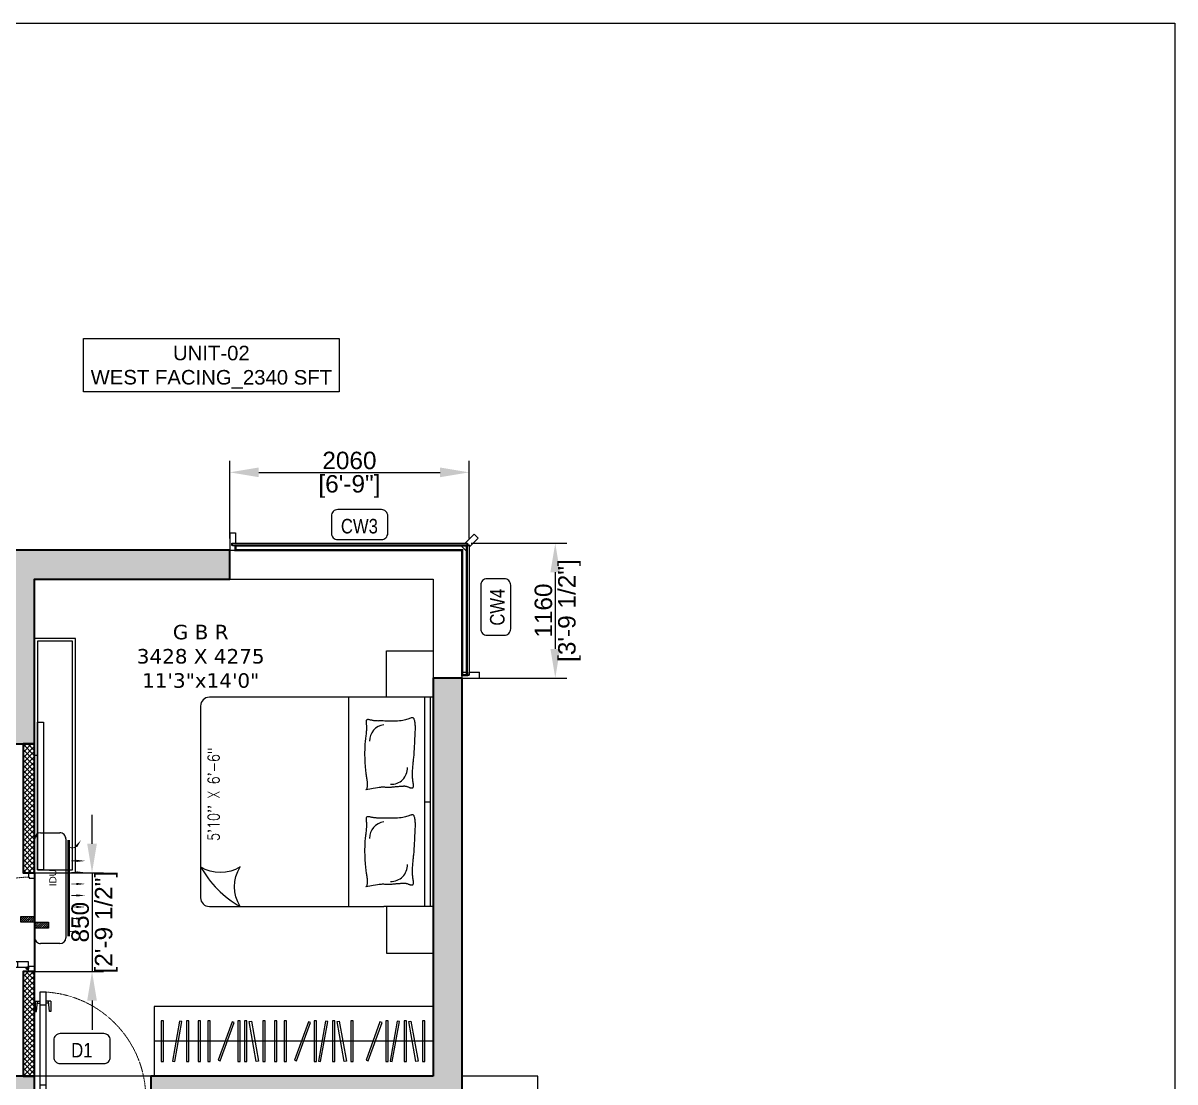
# Model space of a CAD drawing. Header units: millimetres. Extents: x 91566 to 131129, y 141753 to 207061.
# Drawn here: x 121221 to 131129, y 197951 to 207061 of the extents above; entities that cross this region are included whole.
import ezdxf
from ezdxf.enums import TextEntityAlignment as Align

# ---------------------------------------------------------------- set-up
doc = ezdxf.new("R2010")
doc.units = ezdxf.units.MM
doc.linetypes.add('3.5BHK EAST-UN-5$0$DASHED', pattern=[0.75, 0.5, -0.25])
doc.linetypes.add('3BHK  WEST_UN-2$0$DASHED', pattern=[0.75, 0.5, -0.25])
for name, color, linetype in [('A-Dimensions', 4, 'Continuous'), ('A-Door', 11, 'Continuous'), ('A-Door Line', 8, 'Continuous'), ('A-Elevation 10', 8, 'Continuous'), ('A-Furniture', 8, 'Continuous'), ('A-Hatch', 252, 'Continuous'), ('A-Room Boundary', 44, 'Continuous'), ('A-Text Main', 44, 'Continuous'), ('A-Window', 4, 'Continuous')]:
    doc.layers.add(name, color=color, linetype=linetype)
doc.layers.add('A-Wall', color=240, linetype='Continuous', lineweight=35)
doc.styles.add('2024-08-29_TOWER-A$0$simplex-0.8', font='simplex.shx', dxfattribs={"width": 0.8})
doc.styles.add('3BHK  WEST_UN-2$0$2024-08-30_TOWER-C$0$simplex-0.8', font='simplex.shx', dxfattribs={"width": 0.8})
doc.styles.add('3BHK  WEST_UN-2$0$AMISH', font='arial.ttf')
doc.styles.add('3BHK  WEST_UN-2$0$grid_text', font='verdana.ttf')
doc.styles.add('ARIAL', font='ARIALN.TTF')
doc.styles.add('S', font='arial.ttf', dxfattribs={"height": 150})
doc.styles.get("Standard").update_dxf_attribs({"font": 'arial.ttf'})
doc.dimstyles.new('DIMSMALL', dxfattribs={"dimtxt": 150, "dimasz": 250, "dimexe": 100, "dimexo": 100, "dimgap": 25, "dimtad": 1, "dimdec": 0, "dimzin": 0, "dimdsep": 46, "dimtxsty": 'S', "dimcen": 0, "dimdle": 100, "dimclrd": 8, "dimclre": 8, "dimclrt": 256, "dimazin": 0, "dimtfac": 1, "dimtdec": 0, "dimtix": 1, "dimtmove": 0, "dimatfit": 3, "dimldrblk": '12_DatumFilled', "dimfxl": 1, "dimtolj": 1, "dimtzin": 0, "dimlwd": -1, "dimlwe": -1, "dimarcsym": 1})

# ---------------------------------------------------------------- blocks, each defined once
blk = doc.blocks.new('3BHK  WEST_UN-2$0$wardrobe furr')
at = {"layer": 'A-Furniture', "ltscale": 600}
blk.add_lwpolyline([(58263.4, -55460.6), (58263.4, -53060.6), (57663.4, -53060.6), (57663.4, -55460.6)], close=True, dxfattribs=at)
for points in [[(57963.4, -53060.6), (57963.4, -55460.6)], [(57788.4, -53153.2), (58138.4, -53153.2), (58138.4, -53133.2), (57788.4, -53133.2), (57788.4, -53153.2)], [(57789.3, -53251.4), (58134, -53190.6), (58137.4, -53210.3), (57792.8, -53271.1), (57789.3, -53251.4)], [(57788.4, -53311.1), (58138.4, -53311.1), (58138.4, -53291.1), (57788.4, -53291.1), (57788.4, -53311.1)], [(57789.3, -53370.9), (58134, -53431.6), (58137.4, -53411.9), (57792.8, -53351.2), (57789.3, -53370.9)], [(57788.4, -53468.2), (58138.4, -53468.2), (58138.4, -53448.2), (57788.4, -53448.2), (57788.4, -53468.2)], [(57795.5, -53517.7), (58124.4, -53637.4), (58131.2, -53618.6), (57802.3, -53498.9), (57795.5, -53517.7)], [(57788.4, -53769.3), (58138.4, -53769.3), (58138.4, -53749.3), (57788.4, -53749.3), (57788.4, -53769.3)], [(57789.3, -53867.6), (58134, -53806.8), (58137.4, -53826.5), (57792.8, -53887.3), (57789.3, -53867.6)], [(57788.4, -53927.2), (58138.4, -53927.2), (58138.4, -53907.2), (57788.4, -53907.2), (57788.4, -53927.2)], [(57789.3, -53987.1), (58134, -54047.8), (58137.4, -54028.1), (57792.8, -53967.4), (57789.3, -53987.1)], [(57788.4, -54084.4), (58138.4, -54084.4), (58138.4, -54064.4), (57788.4, -54064.4), (57788.4, -54084.4)], [(57795.5, -54133.9), (58124.4, -54253.6), (58131.2, -54234.8), (57802.3, -54115.1), (57795.5, -54133.9)], [(57788.4, -54340.7), (58138.4, -54340.7), (58138.4, -54320.7), (57788.4, -54320.7), (57788.4, -54340.7)], [(57788.4, -54425.2), (58138.4, -54425.2), (58138.4, -54405.2), (57788.4, -54405.2), (57788.4, -54425.2)], [(57788.4, -54526), (58138.4, -54526), (58138.4, -54506), (57788.4, -54506), (57788.4, -54526)], [(57789.3, -54624.2), (58134, -54563.4), (58137.4, -54583.1), (57792.8, -54643.9), (57789.3, -54624.2)], [(57788.4, -54683.9), (58138.4, -54683.9), (58138.4, -54663.9), (57788.4, -54663.9), (57788.4, -54683.9)], [(57788.4, -54741), (58138.4, -54741), (58138.4, -54721), (57788.4, -54721), (57788.4, -54741)], [(57795.5, -54790.5), (58124.4, -54910.2), (58131.2, -54891.5), (57802.3, -54771.7), (57795.5, -54790.5)], [(57788.4, -54997.4), (58138.4, -54997.4), (58138.4, -54977.4), (57788.4, -54977.4), (57788.4, -54997.4)], [(57788.4, -55081.9), (58138.4, -55081.9), (58138.4, -55061.9), (57788.4, -55061.9), (57788.4, -55081.9)], [(57788.4, -55181.8), (58138.4, -55181.8), (58138.4, -55161.8), (57788.4, -55161.8), (57788.4, -55181.8)], [(57789.3, -55241.6), (58134, -55302.4), (58137.4, -55282.7), (57792.8, -55221.9), (57789.3, -55241.6)], [(57788.4, -55399.5), (58138.4, -55399.5), (58138.4, -55379.5), (57788.4, -55379.5), (57788.4, -55399.5)]]:
    blk.add_lwpolyline(points, dxfattribs=at)
blk = doc.blocks.new('3BHK  WEST_UN-2$0$2024-08-30_TOWER-C$0$TV FG')
for p, q in [((-350, -25), (-350, 0)), ((350, -25), (350, 0))]:
    blk.add_line(p, q)
blk.add_lwpolyline([(-635, -25), (635, -25), (635, -75), (-635, -75)], close=True)
blk = doc.blocks.new('A$C8746df6f')
at = {"layer": 'A-Window', "color": 4, "linetype": 'Continuous'}
for p, q in [((-2195.2, 2482.5), (-2145.2, 2482.5)), ((-2195.2, 2482.5), (-2195.2, 2332.5)), ((-2145.2, 2482.5), (-2145.2, 2392.5)), ((-2170.2, 2392.5), (-2145.2, 2392.5)), ((-2170.2, 2392.5), (-2170.2, 2372.5)), ((-92, 2470.9), (-170.4, 2392.5)), ((-170.4, 2392.5), (-155.4, 2392.5)), ((-155.4, 2392.5), (-155.4, 2372.5)), ((-56.6, 2435.5), (-135, 2357.1)), ((-92, 2470.9), (-56.6, 2435.5)), ((-2195.2, 2332.5), (-2145.2, 2332.5)), ((-2170.2, 2372.5), (-2145.2, 2372.5)), ((-2145.2, 2372.5), (-2145.2, 2332.5)), ((-190.4, 2372.5), (-198, 2364.8)), ((-198, 2364.8), (-162.7, 2329.5)), ((-195, 2332.5), (-195.1, 2332.5)), ((-195, 2332.5), (-195.1, 2332.5)), ((-195, 2332.5), (-195.1, 2332.5)), ((-195, 2332.5), (-195.1, 2332.5)), ((-190.4, 2372.5), (-155.4, 2372.5)), ((-155, 2337.1), (-162.7, 2329.5)), ((-155, 2372.1), (-135, 2372.1)), ((-155, 2372.1), (-155, 2337.1)), ((-135, 2372.1), (-135, 2357.1)), ((-195, 1282.5), (-155, 1282.5)), ((-195, 1232.5), (-195, 1282.5)), ((-195, 1232.5), (-45, 1232.5)), ((-155, 1257.5), (-155, 1282.5)), ((-155, 1257.5), (-135, 1257.5)), ((-135, 1257.5), (-135, 1282.5)), ((-135, 1282.5), (-45, 1282.5)), ((-45, 1232.5), (-45, 1282.5))]:
    blk.add_line(p, q, dxfattribs=at)
at = {"layer": 'A-Window', "color": 4, "linetype": 'Continuous', "flags": 128}
for points in [[(-2175.2, 2372.5), (-2175.2, 2392.5), (-150.4, 2392.5), (-150.4, 2372.5)], [(-155, 2377.1), (-135, 2377.1), (-135, 1257.5), (-155, 1257.5)]]:
    blk.add_lwpolyline(points, close=True, dxfattribs=at)
at = {"layer": 'A-Window', "color": 5, "const_width": 20}
blk.add_lwpolyline([(-195, 1257.5), (-155, 1257.5), (-155, 2372.5), (-2145.2, 2372.5), (-2145.2, 2332.5), (-195, 2332.5), (-195, 1257.5)], dxfattribs=at)
blk = doc.blocks.new('A$Ccfbdbe87')
at = {"layer": 'A-Door'}
for p, q in [((5.6, 895.4), (44.4, 895.4)), ((5.6, 895.4), (5.6, 806.5)), ((16.7, 806.5), (24.9, 895.4)), ((99.9, 973.1), (44.4, 973.1)), ((44.4, 973.1), (44.4, 62.5)), ((99.9, 62.5), (99.9, 973.1)), ((138.8, 895.4), (99.9, 895.4)), ((127.7, 806.5), (119.5, 895.4)), ((138.8, 895.4), (138.8, 806.5)), ((5.6, 806.5), (16.7, 806.5)), ((23.3, 878.7), (44.4, 878.7)), ((99.9, 862), (44.4, 862)), ((121, 878.7), (99.9, 878.7)), ((138.8, 806.5), (127.7, 806.5)), ((99.9, 173.5), (44.4, 173.5)), ((0, 0), (0, 62.5)), ((0, 62.5), (44.4, 62.5)), ((55.5, 0), (0, 0)), ((16.7, 73.6), (50, 73.6)), ((33.3, 90.2), (33.3, 56.9)), ((44.4, 62.5), (99.9, 62.5)), ((44.4, 62.5), (44.4, 55.5)), ((44.4, 55.5), (55.5, 55.5)), ((55.5, 55.5), (55.5, 0)), ((99.9, 62.5), (99.9, 62.5)), ((944.5, 55.5), (944.5, 0)), ((955.6, 55.5), (944.5, 55.5)), ((944.5, 0), (1000, 0)), ((1000, 62.5), (955.6, 62.5)), ((955.6, 62.5), (955.6, 55.5)), ((1000, 0), (1000, 62.5))]:
    blk.add_line(p, q, dxfattribs=at)
blk.add_circle((33.3, 73.6), 11.1, dxfattribs=at)
at = {"layer": 'A-Door', "linetype": '3BHK  WEST_UN-2$0$DASHED', "lineweight": 0}
blk.add_arc((41.8, 61.2), 913.8, 0.08223, 86.3506, dxfattribs=at)
blk = doc.blocks.new('A$C9b4d8ff6')
at = {"layer": 'A-Door'}
for p, q in [((84.9, 827.1), (37.7, 827.1)), ((37.7, 827.1), (37.8, 53.1)), ((85, 53.1), (84.9, 827.1)), ((4.7, 761.1), (37.7, 761.1)), ((4.7, 761.1), (4.7, 685.5)), ((14.1, 685.5), (21.1, 761.1)), ((19.8, 746.9), (37.7, 746.9)), ((84.9, 732.7), (37.7, 732.7)), ((117.9, 761.1), (84.9, 761.1)), ((102.8, 746.9), (84.9, 746.9)), ((108.5, 685.5), (101.5, 761.1)), ((117.9, 761.1), (118, 685.5)), ((4.7, 685.5), (14.1, 685.5)), ((118, 685.5), (108.5, 685.5)), ((84.9, 147.5), (37.7, 147.5)), ((0, 0), (0, 53.1)), ((0, 53.1), (37.8, 53.1)), ((47.2, 0), (0, 0)), ((14.2, 62.5), (42.5, 62.5)), ((28.3, 76.7), (28.3, 48.4)), ((37.8, 53.1), (85, 53.1)), ((37.8, 53.1), (37.8, 47.2)), ((37.8, 47.2), (47.2, 47.2)), ((47.2, 47.2), (47.2, 0)), ((85, 53.1), (85, 53.1)), ((802.8, 47.2), (802.8, 0.1)), ((812.2, 47.2), (802.8, 47.2)), ((802.8, 0.1), (850, 0.1)), ((850, 53.2), (812.2, 53.1)), ((812.2, 53.1), (812.2, 47.2)), ((850, 0.1), (850, 53.2))]:
    blk.add_line(p, q, dxfattribs=at)
blk.add_circle((28.3, 62.5), 9.44, dxfattribs=at)
at = {"layer": 'A-Door', "linetype": '3.5BHK EAST-UN-5$0$DASHED', "lineweight": 0}
blk.add_arc((35.5, 52), 776.7, 0.0858, 86.35417, dxfattribs=at)
blk = doc.blocks.new('3BHK  WEST_UN-2$0$2024-08-30_TOWER-C$0$king size bed')
at = {"layer": 'A-Furniture'}
for p, q in [((0.825, 2), (-0.825, 2)), ((-0.9, 1.925), (-0.9, 0.425)), ((0.9, 0), (0.9, 1.925)), ((-0.9, 0.725), (0.9, 0.725)), ((-0.9, 0), (-0.9, 0.425)), ((0.9, 0.075), (-0.9, 0.075)), ((0, 0.075), (0, 0.025)), ((0, 0.075), (0, 0.075))]:
    blk.add_line(p, q, dxfattribs=at)
blk.add_lwpolyline([(-0.9, 1.6586, -0.292894), (-0.5586, 1.6586, -0.292894), (-0.5586, 2, 0.136668)], format="xyb", close=True, dxfattribs=at)
for points in [[(-0.7317, 0.5787), (-0.7264, 0.5744), (-0.7213, 0.571), (-0.7162, 0.5684), (-0.7111, 0.5664), (-0.7061, 0.5651), (-0.7012, 0.5642), (-0.6963, 0.5637), (-0.6914, 0.5635), (-0.6866, 0.5634), (-0.6818, 0.5635), (-0.6768, 0.5638), (-0.6717, 0.5642), (-0.6663, 0.5648), (-0.6607, 0.5656), (-0.6547, 0.5665), (-0.6482, 0.5675), (-0.6412, 0.5687), (-0.6335, 0.5701), (-0.6252, 0.5715), (-0.6161, 0.573), (-0.606, 0.5745), (-0.595, 0.576), (-0.5828, 0.5775), (-0.5695, 0.5789), (-0.5549, 0.5803), (-0.5392, 0.5815), (-0.5227, 0.5827), (-0.5057, 0.5837), (-0.4883, 0.5846), (-0.4708, 0.5853), (-0.4535, 0.5858), (-0.4365, 0.5862), (-0.4202, 0.5864), (-0.4044, 0.5863), (-0.3893, 0.5861), (-0.3746, 0.5857), (-0.3605, 0.5852), (-0.3468, 0.5844), (-0.3335, 0.5835), (-0.3207, 0.5825), (-0.3082, 0.5813), (-0.2962, 0.58), (-0.2845, 0.5786), (-0.2734, 0.5772), (-0.2628, 0.5759), (-0.2528, 0.5746), (-0.2434, 0.5735), (-0.2347, 0.5725), (-0.2266, 0.5718), (-0.2191, 0.5712), (-0.2121, 0.5708), (-0.2053, 0.5707), (-0.1987, 0.5707), (-0.1922, 0.5708), (-0.1856, 0.5712), (-0.1788, 0.5716), (-0.1717, 0.5722), (-0.1644, 0.5728), (-0.1572, 0.5733), (-0.1503, 0.5736), (-0.1438, 0.5737), (-0.138, 0.5733), (-0.1331, 0.5723), (-0.1292, 0.5707), (-0.1265, 0.5684), (-0.125, 0.5655), (-0.1243, 0.5619), (-0.1245, 0.5577), (-0.1252, 0.5531), (-0.1263, 0.5481), (-0.1276, 0.5428), (-0.129, 0.5372), (-0.1303, 0.5313), (-0.1315, 0.5253), (-0.1326, 0.5192), (-0.1336, 0.5129), (-0.1344, 0.5065), (-0.135, 0.5), (-0.1355, 0.4935), (-0.1359, 0.4869), (-0.1361, 0.4802), (-0.1362, 0.4734), (-0.1361, 0.4661), (-0.1361, 0.4583), (-0.136, 0.4496), (-0.136, 0.4399), (-0.1361, 0.4291), (-0.1363, 0.4169), (-0.1366, 0.4031), (-0.137, 0.3881), (-0.1373, 0.3722), (-0.1376, 0.3556), (-0.1376, 0.3388), (-0.1372, 0.322), (-0.1365, 0.3055), (-0.1352, 0.2896), (-0.1333, 0.2747), (-0.1309, 0.2608), (-0.1281, 0.248), (-0.1252, 0.2361), (-0.1221, 0.2253), (-0.1191, 0.2155), (-0.1163, 0.2068), (-0.1137, 0.1992), (-0.1117, 0.1927), (-0.1101, 0.1871), (-0.1093, 0.1824), (-0.1091, 0.1785), (-0.1097, 0.1751), (-0.1113, 0.1723), (-0.1138, 0.1697), (-0.1175, 0.1675), (-0.1222, 0.1653), (-0.1281, 0.1633), (-0.135, 0.1615), (-0.1427, 0.1599), (-0.1514, 0.1585), (-0.1607, 0.1573), (-0.1708, 0.1564), (-0.1814, 0.1559), (-0.1926, 0.1556), (-0.2043, 0.1557), (-0.2165, 0.1559), (-0.2293, 0.1564), (-0.2427, 0.1571), (-0.2567, 0.1578), (-0.2713, 0.1586), (-0.2866, 0.1594), (-0.3025, 0.1602), (-0.3188, 0.1609), (-0.3353, 0.1617), (-0.3517, 0.1624), (-0.3678, 0.1632), (-0.3834, 0.164), (-0.3982, 0.1648), (-0.412, 0.1656), (-0.4246, 0.1665), (-0.4362, 0.1674), (-0.4469, 0.1684), (-0.457, 0.1694), (-0.4668, 0.1704), (-0.4763, 0.1715), (-0.486, 0.1725), (-0.4959, 0.1736), (-0.5062, 0.1747), (-0.517, 0.1757), (-0.5279, 0.1767), (-0.539, 0.1776), (-0.5501, 0.1784), (-0.561, 0.1791), (-0.5717, 0.1796), (-0.5819, 0.18), (-0.5916, 0.1802), (-0.6009, 0.1801), (-0.6099, 0.1799), (-0.6186, 0.1796), (-0.6271, 0.179), (-0.6355, 0.1783), (-0.6439, 0.1774), (-0.6524, 0.1765), (-0.6611, 0.1753), (-0.6697, 0.1742), (-0.6782, 0.1732), (-0.6862, 0.1724), (-0.6937, 0.1719), (-0.7004, 0.1719), (-0.7061, 0.1725), (-0.7107, 0.1738), (-0.714, 0.1758), (-0.7161, 0.1786), (-0.7172, 0.1819), (-0.7174, 0.1857), (-0.7169, 0.1898), (-0.7159, 0.1942), (-0.7145, 0.1987), (-0.7128, 0.2031), (-0.7112, 0.2074), (-0.7095, 0.2117), (-0.7078, 0.2158), (-0.7063, 0.2199), (-0.7048, 0.2239), (-0.7035, 0.228), (-0.7025, 0.2321), (-0.7017, 0.2362), (-0.7011, 0.2403), (-0.7009, 0.2446), (-0.7008, 0.249), (-0.701, 0.2536), (-0.7012, 0.2584), (-0.7016, 0.2634), (-0.7021, 0.2687), (-0.7025, 0.2744), (-0.703, 0.2803), (-0.7035, 0.2866), (-0.7039, 0.2931), (-0.7044, 0.2998), (-0.7049, 0.3066), (-0.7054, 0.3135), (-0.706, 0.3204), (-0.7066, 0.3273), (-0.7073, 0.3341), (-0.708, 0.3409), (-0.7088, 0.3476), (-0.7094, 0.3543), (-0.71, 0.361), (-0.7105, 0.3677), (-0.7108, 0.3745), (-0.7109, 0.3813), (-0.7108, 0.3882), (-0.7105, 0.3952), (-0.7101, 0.4023), (-0.7097, 0.4094), (-0.7093, 0.4165), (-0.7091, 0.4237), (-0.7089, 0.431), (-0.709, 0.4383), (-0.7094, 0.4457), (-0.7103, 0.4542), (-0.7116, 0.4646), (-0.7137, 0.4778), (-0.7166, 0.4949), (-0.7205, 0.5168), (-0.7255, 0.5444), (-0.7317, 0.5787)], [(0.1033, 0.5787), (0.1086, 0.5744), (0.1137, 0.571), (0.1188, 0.5684), (0.1239, 0.5664), (0.1289, 0.5651), (0.1338, 0.5642), (0.1387, 0.5637), (0.1436, 0.5635), (0.1484, 0.5634), (0.1532, 0.5635), (0.1582, 0.5638), (0.1633, 0.5642), (0.1687, 0.5648), (0.1743, 0.5656), (0.1803, 0.5665), (0.1868, 0.5675), (0.1938, 0.5687), (0.2015, 0.5701), (0.2098, 0.5715), (0.2189, 0.573), (0.229, 0.5745), (0.24, 0.576), (0.2522, 0.5775), (0.2655, 0.5789), (0.2801, 0.5803), (0.2958, 0.5815), (0.3123, 0.5827), (0.3293, 0.5837), (0.3467, 0.5846), (0.3642, 0.5853), (0.3815, 0.5858), (0.3985, 0.5862), (0.4148, 0.5864), (0.4306, 0.5863), (0.4457, 0.5861), (0.4604, 0.5857), (0.4745, 0.5852), (0.4882, 0.5844), (0.5015, 0.5835), (0.5143, 0.5825), (0.5268, 0.5813), (0.5388, 0.58), (0.5505, 0.5786), (0.5616, 0.5772), (0.5722, 0.5759), (0.5822, 0.5746), (0.5916, 0.5735), (0.6003, 0.5725), (0.6084, 0.5718), (0.6159, 0.5712), (0.6229, 0.5708), (0.6297, 0.5707), (0.6363, 0.5707), (0.6428, 0.5708), (0.6494, 0.5712), (0.6562, 0.5716), (0.6633, 0.5722), (0.6706, 0.5728), (0.6778, 0.5733), (0.6847, 0.5736), (0.6912, 0.5737), (0.697, 0.5733), (0.7019, 0.5723), (0.7058, 0.5707), (0.7085, 0.5684), (0.71, 0.5655), (0.7107, 0.5619), (0.7105, 0.5577), (0.7098, 0.5531), (0.7087, 0.5481), (0.7074, 0.5428), (0.706, 0.5372), (0.7047, 0.5313), (0.7035, 0.5253), (0.7024, 0.5192), (0.7014, 0.5129), (0.7006, 0.5065), (0.7, 0.5), (0.6995, 0.4935), (0.6991, 0.4869), (0.6989, 0.4802), (0.6988, 0.4734), (0.6989, 0.4661), (0.6989, 0.4583), (0.699, 0.4496), (0.699, 0.4399), (0.6989, 0.4291), (0.6987, 0.4169), (0.6984, 0.4031), (0.698, 0.3881), (0.6977, 0.3722), (0.6974, 0.3556), (0.6974, 0.3388), (0.6978, 0.322), (0.6985, 0.3055), (0.6998, 0.2896), (0.7017, 0.2747), (0.7041, 0.2608), (0.7069, 0.248), (0.7098, 0.2361), (0.7129, 0.2253), (0.7159, 0.2155), (0.7187, 0.2068), (0.7213, 0.1992), (0.7233, 0.1927), (0.7249, 0.1871), (0.7257, 0.1824), (0.7259, 0.1785), (0.7253, 0.1751), (0.7237, 0.1723), (0.7212, 0.1697), (0.7175, 0.1675), (0.7128, 0.1653), (0.7069, 0.1633), (0.7, 0.1615), (0.6923, 0.1599), (0.6836, 0.1585), (0.6743, 0.1573), (0.6642, 0.1564), (0.6536, 0.1559), (0.6424, 0.1556), (0.6307, 0.1557), (0.6185, 0.1559), (0.6057, 0.1564), (0.5923, 0.1571), (0.5783, 0.1578), (0.5637, 0.1586), (0.5484, 0.1594), (0.5325, 0.1602), (0.5162, 0.1609), (0.4997, 0.1617), (0.4833, 0.1624), (0.4672, 0.1632), (0.4516, 0.164), (0.4368, 0.1648), (0.423, 0.1656), (0.4104, 0.1665), (0.3988, 0.1674), (0.3881, 0.1684), (0.378, 0.1694), (0.3682, 0.1704), (0.3587, 0.1715), (0.349, 0.1725), (0.3391, 0.1736), (0.3288, 0.1747), (0.318, 0.1757), (0.3071, 0.1767), (0.296, 0.1776), (0.2849, 0.1784), (0.274, 0.1791), (0.2633, 0.1796), (0.2531, 0.18), (0.2434, 0.1802), (0.2341, 0.1801), (0.2251, 0.1799), (0.2164, 0.1796), (0.2079, 0.179), (0.1995, 0.1783), (0.1911, 0.1774), (0.1826, 0.1765), (0.1739, 0.1753), (0.1653, 0.1742), (0.1568, 0.1732), (0.1488, 0.1724), (0.1413, 0.1719), (0.1346, 0.1719), (0.1289, 0.1725), (0.1243, 0.1738), (0.121, 0.1758), (0.1189, 0.1786), (0.1178, 0.1819), (0.1176, 0.1857), (0.1181, 0.1898), (0.1191, 0.1942), (0.1205, 0.1987), (0.1222, 0.2031), (0.1238, 0.2074), (0.1255, 0.2117), (0.1272, 0.2158), (0.1287, 0.2199), (0.1302, 0.2239), (0.1315, 0.228), (0.1325, 0.2321), (0.1333, 0.2362), (0.1339, 0.2403), (0.1341, 0.2446), (0.1342, 0.249), (0.134, 0.2536), (0.1338, 0.2584), (0.1334, 0.2634), (0.1329, 0.2687), (0.1325, 0.2744), (0.132, 0.2803), (0.1315, 0.2866), (0.1311, 0.2931), (0.1306, 0.2998), (0.1301, 0.3066), (0.1296, 0.3135), (0.129, 0.3204), (0.1284, 0.3273), (0.1277, 0.3341), (0.127, 0.3409), (0.1262, 0.3476), (0.1256, 0.3543), (0.125, 0.361), (0.1245, 0.3677), (0.1242, 0.3745), (0.1241, 0.3813), (0.1242, 0.3882), (0.1245, 0.3952), (0.1249, 0.4023), (0.1253, 0.4094), (0.1257, 0.4165), (0.1259, 0.4237), (0.1261, 0.431), (0.126, 0.4383), (0.1256, 0.4457), (0.1247, 0.4542), (0.1234, 0.4646), (0.1213, 0.4778), (0.1184, 0.4949), (0.1145, 0.5168), (0.1095, 0.5444), (0.1033, 0.5787)], [(0.9, 0.025), (-0.9, 0.025)], [(-0.9, 0), (0.9, 0)]]:
    blk.add_lwpolyline(points, dxfattribs=at)
for centre, radius, start, end in [((-0.825, 1.925), 0.075, 89.99998, 179.99998), ((0.825, 1.925), 0.075, 359.99998, 89.99998), ((-0.3124, 0.406), 0.1418, 7.34131, 90.47004), ((0.5226, 0.406), 0.1418, 7.34131, 90.47004), ((-0.545, 0.3601), 0.1387, 177.31907, 272.68089), ((0.29, 0.3601), 0.1387, 177.31907, 272.68089)]:
    blk.add_arc(centre, radius, start, end, dxfattribs=at)
at = {"layer": 'A-Furniture', "ltscale": 5, "insert": (-0.3357, 1.9373), "char_height": 0.1, "width": 1.163145, "attachment_point": 1, "style": '3BHK  WEST_UN-2$0$2024-08-30_TOWER-C$0$simplex-0.8'}
blk.add_mtext('5\'10\'\' X 6\'-6"', dxfattribs=at)
blk = doc.blocks.new('3BHK  WEST_UN-2$0$WALL MOUNTED SPLIT AC')
for p, q in [((18064.01, -8112.84, 0), (18064, -8079.99, 0)), ((18064.41, -8112.84, 0), (18064.41, -8079.99, 0)), ((18065.12, -8113.34), (18065.11, -8079.5)), ((18067.15, -8077.46), (18073.71, -8077.46)), ((18075.75, -8079.5), (18075.75, -8113.29)), ((18073.72, -8115.33), (18067.16, -8115.38))]:
    blk.add_line(p, q)
at = {"elevation": 0}
for points in [[(18059.86, -8080.11, 0, 0.75, 0), (18061.51, -8081.22, 0.75, 0.75, 0)], [(18058.43, -8086.05, 0, 0.75, 0), (18061.52, -8086.05, 0.75, 0.75, 0)], [(18058.44, -8089.99, 0, 0.75, 0), (18061.52, -8089.99, 0.75, 0.75, 0)], [(18058.44, -8093.93, 0, 0.75, 0), (18061.52, -8093.93, 0.75, 0.75, 0)], [(18058.44, -8097.86, 0, 0.75, 0), (18061.52, -8097.86, 0.75, 0.75, 0)], [(18058.44, -8101.8, 0, 0.75, 0), (18061.52, -8101.8, 0.75, 0.75, 0)], [(18058.44, -8105.74, 0, 0.75, 0), (18061.52, -8105.74, 0.75, 0.75, 0)], [(18059.87, -8112.95, 0, 0.75, 0), (18061.51, -8110.65, 0.75, 0.75, 0)]]:
    blk.add_lwpolyline(points, format="xyseb", dxfattribs=at)
at = {"const_width": 0.3, "elevation": 0}
for points in [[(18061.51, -8081.22, 0.246742), (18063.87, -8081.49, -4.761831)], [(18061.51, -8110.65, -0.246742), (18063.87, -8110.38, 4.761831)]]:
    blk.add_lwpolyline(points, format="xyb", dxfattribs=at)
for points in [[(18061.52, -8086.05), (18063.17, -8086.05)], [(18061.52, -8089.99), (18063.17, -8089.99)], [(18061.52, -8093.93), (18063.17, -8093.93)], [(18061.52, -8097.86), (18063.17, -8097.86)], [(18061.52, -8101.8), (18063.17, -8101.8)], [(18061.52, -8105.74), (18063.17, -8105.74)]]:
    blk.add_lwpolyline(points, dxfattribs=at)
for centre, start, end in [((18067.15, -8079.5), 90.0082, 180.0082), ((18073.71, -8079.5), 0.0078, 90.0078), ((18067.16, -8113.34), 180.0082, 270.0082), ((18073.71, -8113.29), 270.0078, 0.0078)]:
    blk.add_arc(centre, 2.04, start, end)
at = {"layer": 'A-Elevation 10', "style": '3BHK  WEST_UN-2$0$AMISH'}
blk.add_attdef('IDU', text='', height=2.4, rotation=90.0082, dxfattribs=at).set_placement((17772.56, -7418.94, 0), align=Align.MIDDLE_CENTER)
blk = doc.blocks.new('2024-08-29_TOWER-A$0$WNTG')
at = {"layer": 'A-Text Main'}
blk.add_lwpolyline([(-187.8, 246.2), (187.8, 246.2, -0.414214), (242.8, 191.2), (242.8, 43.3, -0.414214), (187.8, -11.7), (-187.8, -11.7, -0.414214), (-242.8, 43.3), (-242.8, 191.2, -0.414214)], format="xyb", close=True, dxfattribs=at)
at = {"layer": 'A-Text Main', "style": '2024-08-29_TOWER-A$0$simplex-0.8', "width": 0.8}
blk.add_attdef('WNTG', text='', height=150, dxfattribs=at).set_placement((-1.6, 43), align=Align.CENTER)
blk = doc.blocks.new('TILE DROP')
at = {"layer": 'A-Door Line'}
h = blk.add_hatch(dxfattribs=at)
h.set_pattern_fill('ANSI31', color=8, scale=0.1)
h.set_pattern_definition([(45, (-18.584744, -6.592634), (-0.008838835, 0.008838835), [])])
h.paths.add_polyline_path([(0, 0.05), (-0.12, 0.05), (-0.12, 0), (0, 0)])
h.paths.add_polyline_path([(0.12, -0.05), (0.12, 0), (0, 0), (0, -0.05)])
at = {"layer": 'A-Door Line', "color": 8}
for points in [[(-0.12, 0), (-0.12, 0.05), (0, 0.05), (0, 0)], [(0, -0.05), (0, 0), (0.12, 0), (0.12, -0.05)]]:
    blk.add_lwpolyline(points, close=True, dxfattribs=at)
blk = doc.blocks.new('Unit_2')
at = {"layer": 'A-Hatch', "linetype": 'Continuous'}
h = blk.add_hatch(color=256, dxfattribs=at)
h.dxf.hatch_style = 1
h.paths.add_polyline_path([(252.1, 9544.7), (4266.6, 9544.7), (4266.6, 9794.7), (250, 9794.7), (250, 14070.1), (817, 14070.1), (817, 14320.1), (0, 14320.1), (0, 9197), (252.1, 9197)])
h.paths.add_polyline_path([(6027, 13970.8), (6027, 14320.1), (4167, 14320.1), (4167, 14070.1), (5777, 14070.1), (5777, 13970.8)])
h.paths.add_polyline_path([(7687, 14320.1), (7437, 14320.1), (7437, 12653), (7687, 12653), (7687, 14070.1), (9364.7, 14070.1), (9364.7, 14320.1)])
h.paths.add_polyline_path([(5777, 13220.8), (5777, 9544.7), (7687, 9544.7), (7687, 9794.7), (6027, 9794.7), (6027, 13220.8)])
h.paths.add_polyline_path([(11114.6, 9794.7), (8686.6, 9794.7), (8686.6, 9544.7), (11364.6, 9544.7), (11364.6, 13220.1), (11114.6, 13220.1)])
h.paths.add_polyline_path([(11364.6, 5755), (8726.6, 5755), (8726.6, 5505), (11114.6, 5505), (11114.6, 0), (11364.6, 0)])
h.paths.add_polyline_path([(7625, 250), (7625, 3195), (5741, 3195), (5741, 2995), (7425, 2995), (7425, 250), (6799.5, 250), (6799.5, 0), (8075, 0), (8075, 250)])
h.paths.add_polyline_path([(4327, 1729.3), (4327, 3735), (4127, 3735), (4127, 1729.3)], flags=17)
h.paths.add_polyline_path([(250, 5532), (4327, 5532), (4327, 4735), (4127, 4735), (4127, 5332), (250, 5332), (250, 250), (3029.9, 250), (3029.9, 0), (0, 0), (0, 7997), (250, 7997)])
h.paths.add_polyline_path([(4129.9, 0), (6049.5, 0), (6049.5, 250), (5841, 250), (5841, 962.8), (5741, 962.8), (5741, 250), (4129.9, 250)])
h = blk.add_hatch(dxfattribs=at)
h.set_pattern_fill('ANSI37', color=256, scale=10)
h.paths.add_polyline_path([(5777, 11294.7), (5777, 11394.7), (4267, 11394.7), (4267, 12377.3), (4167, 12377.3), (4167, 10794.7), (4267, 10794.7), (4267, 11294.7)])
h.paths.add_polyline_path([(4267, 14070.1), (4267, 13227.3), (4167, 13227.3), (4167, 14070.1)])
h.paths.add_polyline_path([(7687, 12653), (7587, 12653), (7587, 11544.2), (7687, 11544.2)])
h.paths.add_polyline_path([(7687, 9794.7), (7687, 10694.2), (7587, 10694.2), (7587, 9794.7)])
h.paths.add_polyline_path([(8926.6, 5755), (8926.6, 6460.1), (8726.6, 6460.1), (8726.6, 5755)])
h.paths.add_polyline_path([(9826.2, 5755), (9826.2, 6155), (9676.2, 6155), (9676.2, 5755)])
h.paths.add_polyline_path([(8726.6, 9544.7), (8726.6, 9460.1), (8926.6, 9460.1), (8926.6, 9544.7)])
h.paths.add_polyline_path([(4327, 2495.3), (5741, 2495.3), (5741, 2596), (4327, 2596)])
h.paths.add_polyline_path([(5741, 2995), (5841, 2995), (5841, 1812.8), (5741, 1812.8)])
h.paths.add_polyline_path([(9075, 1975), (9825, 1975), (9825, 1775), (9075, 1775)])
h.paths.add_polyline_path([(7625, 1775), (8075, 1775), (8075, 1975), (7625, 1975)])
h.paths.add_polyline_path([(11114.6, 1975), (11114.6, 1775), (10825, 1775), (10825, 1975)])
at = {"layer": 'A-Door Line'}
blk.add_line((7687.1, 11544.2), (7687.1, 10694.2), dxfattribs=at)
at = {"layer": 'A-Elevation 10'}
blk.add_lwpolyline([(12014.6, 4563.1), (12014.6, 9794.7), (11364.6, 9794.7), (11364.6, 9544.7), (11814.6, 9544.7), (11814.6, 4713.1), (11364.6, 4713.1), (11364.6, 4563.1)], close=True, dxfattribs=at)
at = {"layer": 'A-Furniture', "ltscale": 600}
for points in [[(8037, 11544.3), (8037, 13560.5), (7687, 13560.5), (7687, 11544.3)], [(8012, 11569.3), (8012, 13536.7), (7712, 13536.7), (7712, 11569.3)]]:
    blk.add_lwpolyline(points, close=True, dxfattribs=at)
at = {"layer": 'A-Furniture'}
for points in [[(10714.6, 13454.2), (11114.6, 13454.2), (11114.6, 13054.2), (10714.6, 13054.2)], [(10714.6, 10854.2), (11114.6, 10854.2), (11114.6, 11254.2), (10714.6, 11254.2)]]:
    blk.add_lwpolyline(points, close=True, dxfattribs=at)
at = {"layer": 'A-Room Boundary', "linetype": 'Continuous'}
blk.add_lwpolyline([(11114.6, 9794.7), (7687, 9794.7), (7687, 14070.1), (11114.6, 14070.1)], close=True, dxfattribs=at)
at = {"layer": 'A-Wall'}
blk.add_lwpolyline([(7687, 14320.1), (7437, 14320.1), (7437, 12653), (7687, 12653), (7687, 14070.1), (9364.7, 14070.1), (9364.7, 14320.1), (7687, 14320.1)], dxfattribs=at)
for points in [[(5777, 13220.8), (5777, 9544.7), (7687, 9544.7), (7687, 9794.7), (6027, 9794.7), (6027, 13220.8)], [(11114.6, 9794.7), (8686.6, 9794.7), (8686.6, 9544.7), (11364.6, 9544.7), (11364.6, 13220.1), (11114.6, 13220.1)], [(7687, 12653), (7587, 12653), (7587, 11544.2), (7687, 11544.2)], [(7687, 9794.7), (7687, 10694.2), (7587, 10694.2), (7587, 9794.7)]]:
    blk.add_lwpolyline(points, close=True, dxfattribs=at)
at = {"layer": 'A-Door', "linetype": 'Continuous', "rotation": 90}
blk.add_blockref('A$C9b4d8ff6', (7687, 10694.2), dxfattribs=at)
at = {"layer": 'A-Door', "linetype": 'Continuous'}
blk.add_blockref('A$Ccfbdbe87', (7687, 9544.7), dxfattribs=at)
at = {"layer": 'A-Door Line', "color": 8, "xscale": 1000.000000000004, "yscale": 1000.000000000004, "zscale": 1000.000000000004}
blk.add_blockref('TILE DROP', (7687.1, 11119.2), dxfattribs=at)
at = {"layer": 'A-Elevation 10', "color": 2}
ref = blk.add_blockref('3BHK  WEST_UN-2$0$WALL MOUNTED SPLIT AC', (462693.8, -192392.9), dxfattribs=dict(at, xscale=25.17221723757713, yscale=25.17221723757713, zscale=25.17221723757713, rotation=180))
ref.add_attrib('IDU', 'IDU', dxfattribs={"layer": 'A-Furniture', "height": 60.41, "rotation": 90.00823, "style": '3BHK  WEST_UN-2$0$AMISH'}).set_placement((7843.2, 11502.6, 0), align=Align.MIDDLE_CENTER)
at = {"layer": 'A-Furniture', "ltscale": 600, "xscale": 1000.000000000001, "yscale": 1000.000000000001, "zscale": 1000.000000000001, "rotation": 90}
blk.add_blockref('3BHK  WEST_UN-2$0$2024-08-30_TOWER-C$0$king size bed', (11114.6, 12154.2), dxfattribs=at)
at = {"layer": 'A-Furniture', "ltscale": 600, "rotation": 90}
blk.add_blockref('3BHK  WEST_UN-2$0$2024-08-30_TOWER-C$0$TV FG', (7687, 12204.3), dxfattribs=at)
at = {"layer": 'A-Furniture', "rotation": 270}
blk.add_blockref('3BHK  WEST_UN-2$0$wardrobe furr', (64175.2, 68058), dxfattribs=at)
at = {"layer": 'A-Text Main'}
ref = blk.add_blockref('2024-08-29_TOWER-A$0$WNTG', (8094.5, 10149), dxfattribs=dict(at, xscale=-1, rotation=180))
ref.add_attrib('WNTG', 'D1', dxfattribs={"height": 125, "style": 'ARIAL'}).set_placement((8092.9, 9955.6), align=Align.CENTER)
at = {"layer": 'A-Window'}
ref = blk.add_blockref('2024-08-29_TOWER-A$0$WNTG', (10481.9, 14657.5), dxfattribs=dict(at, xscale=-1, rotation=180))
ref.add_attrib('WNTG', 'CW3', dxfattribs={"layer": 'A-Text Main', "height": 125, "style": 'ARIAL'}).set_placement((10480.3, 14464), align=Align.CENTER)
blk.add_blockref('A$C8746df6f', (11559.6, 11987.6), dxfattribs=at)
ref = blk.add_blockref('2024-08-29_TOWER-A$0$WNTG', (11535.3, 13831), dxfattribs=dict(at, xscale=-1, rotation=270))
ref.add_attrib('WNTG', 'CW4', dxfattribs={"layer": 'A-Text Main', "height": 125, "rotation": 90, "style": 'ARIAL'}).set_placement((11728.8, 13829.4), align=Align.CENTER)
at = {"layer": 'A-Text Main', "linetype": 'Continuous', "insert": (9115.1, 13405.9, 0), "char_height": 125, "width": 1105.011, "attachment_point": 5, "style": '3BHK  WEST_UN-2$0$grid_text'}
blk.add_mtext('G B R\\P3428 X 4275\\P11\'3"x14\'0"', dxfattribs=at)
blk = doc.blocks.new('*D212')
at = {"layer": 'A-Dimensions', "color": 8, "transparency": 16777216}
for p, q in [((122998, 202626.4), (122998, 203295.7)), ((125058.2, 202626.4), (125058.2, 203295.7)), ((123248, 203195.7), (124808.2, 203195.7))]:
    blk.add_line(p, q, dxfattribs=at)
for points in [[(123248, 203237.4), (123248, 203154), (122998, 203195.7)], [(124808.2, 203237.4), (124808.2, 203154), (125058.2, 203195.7)]]:
    blk.add_solid(points, dxfattribs=at)
at = {"layer": 'Defpoints', "color": 0, "transparency": 16777216}
for p in [(125058.2, 203195.7), (122998, 202526.4), (125058.2, 202526.4)]:
    blk.add_point(p, dxfattribs=at)
at = {"layer": 'A-Dimensions', "lineweight": 30, "transparency": 16777216, "char_height": 150, "attachment_point": 5, "style": 'S'}
for s, insert in [('\\A1;2060', (124028.1, 203297.3)), ('\\A1;[6\'-9"]', (124028.1, 203074.6))]:
    blk.add_mtext(s, dxfattribs=dict(at, insert=insert))
blk = doc.blocks.new('12_DatumFilled')
at = {"color": 8, "linetype": 'ByBlock'}
blk.add_solid([(0, 0.577), (-1, 0), (0, -0.577)], dxfattribs=at)
blk = doc.blocks.new('*D213')
at = {"layer": 'A-Dimensions', "color": 8, "transparency": 16777216}
for p, q in [((125075.5, 202586.4), (125898.8, 202586.4)), ((125798.8, 202336.4), (125798.8, 201676.4)), ((125075.5, 201426.4), (125898.8, 201426.4))]:
    blk.add_line(p, q, dxfattribs=at)
for points in [[(125757.1, 202336.4), (125840.4, 202336.4), (125798.8, 202586.4)], [(125757.1, 201676.4), (125840.4, 201676.4), (125798.8, 201426.4)]]:
    blk.add_solid(points, dxfattribs=at)
at = {"layer": 'Defpoints', "color": 0, "transparency": 16777216}
for p in [(124975.5, 202586.4), (124975.5, 201426.4), (125798.8, 201426.4)]:
    blk.add_point(p, dxfattribs=at)
at = {"layer": 'A-Dimensions', "lineweight": 30, "transparency": 16777216, "char_height": 150, "attachment_point": 5, "rotation": 90, "style": 'S'}
for s, insert in [('\\A1;[3\'-9 1/2"]', (125920.9, 202006.4)), ('\\A1;1160', (125697.2, 202006.4))]:
    blk.add_mtext(s, dxfattribs=dict(at, insert=insert))
blk = doc.blocks.new('*D222')
at = {"layer": 'A-Dimensions', "color": 8, "transparency": 16777216}
for p, q in [((121814, 200000.5), (121814, 200250.5)), ((121322.7, 199750.5), (121914, 199750.5)), ((121814, 199750.5), (121814, 198900.5)), ((121322.7, 198900.5), (121914, 198900.5)), ((121814, 198650.5), (121814, 198400.5))]:
    blk.add_line(p, q, dxfattribs=at)
for points in [[(121772.3, 200000.5), (121855.7, 200000.5), (121814, 199750.5)], [(121772.3, 198650.5), (121855.7, 198650.5), (121814, 198900.5)]]:
    blk.add_solid(points, dxfattribs=at)
at = {"layer": 'Defpoints', "color": 0, "transparency": 16777216}
for p in [(121222.7, 199750.5), (121222.7, 198900.5), (121814, 198900.5)]:
    blk.add_point(p, dxfattribs=at)
at = {"layer": 'A-Dimensions', "lineweight": 30, "transparency": 16777216, "char_height": 150, "attachment_point": 5, "rotation": 90, "style": 'S'}
for s, insert in [('\\A1;[2\'-9 1/2"]', (121936.1, 199325.5)), ('\\A1;850', (121712.4, 199325.5))]:
    blk.add_mtext(s, dxfattribs=dict(at, insert=insert))

msp = doc.modelspace()

# ---------------------------------------------------------------- block references
at = {"linetype": 'Continuous'}
msp.add_blockref('Unit_2', (113633.6, 188206.3), dxfattribs=at)

# ---------------------------------------------------------------- texts
at = {"layer": 'A-Text Main', "insert": (122840.5, 204100), "char_height": 125, "attachment_point": 5, "rotation": 359.94971, "bg_fill": 19, "box_fill_scale": 1.5, "bg_fill_color": 256, "bg_fill_transparency": 0}
msp.add_mtext_dynamic_manual_height_columns('UNIT-02  \\PWEST FACING_2340 SFT', width=2074.323, gutter_width=2098, heights=[-370.7], dxfattribs=at)

# ---------------------------------------------------------------- next in the draw order: linework, layer by layer
at = {"linetype": 'Continuous'}
msp.add_lwpolyline([(91566.1, 207061.4), (131129.2, 207061.4), (131129.2, 141753.3), (91566.1, 141753.3)], close=True, dxfattribs=at)

# ---------------------------------------------------------------- next in the draw order: dimensions: what is measured, and where the dimension line sits
at = {"layer": 'A-Dimensions', "lineweight": 30}
dim = msp.add_linear_dim(base=(125058.2, 203195.7), p1=(122998, 202526.4), p2=(125058.2, 202526.4), dimstyle='DIMSMALL', override={"dimpost": '\\X'}, dxfattribs=at)
dim.commit()
dim.dimension.update_dxf_attribs({"geometry": '*D212', "text_midpoint": (124028.1, 203195.7)})
for base, p1, p2, picture, middle in [((125798.8, 201426.4), (124975.5, 202586.4), (124975.5, 201426.4), '*D213', (125798.8, 202006.4)), ((121814, 198900.5), (121222.7, 199750.5), (121222.7, 198900.5), '*D222', (121814, 199325.5))]:
    dim = msp.add_linear_dim(base=base, p1=p1, p2=p2, angle=90, dimstyle='DIMSMALL', override={"dimpost": '\\X'}, dxfattribs=at)
    dim.commit()
    dim.dimension.update_dxf_attribs({"geometry": picture, "text_midpoint": middle})

doc.saveas('drawing.dxf')
